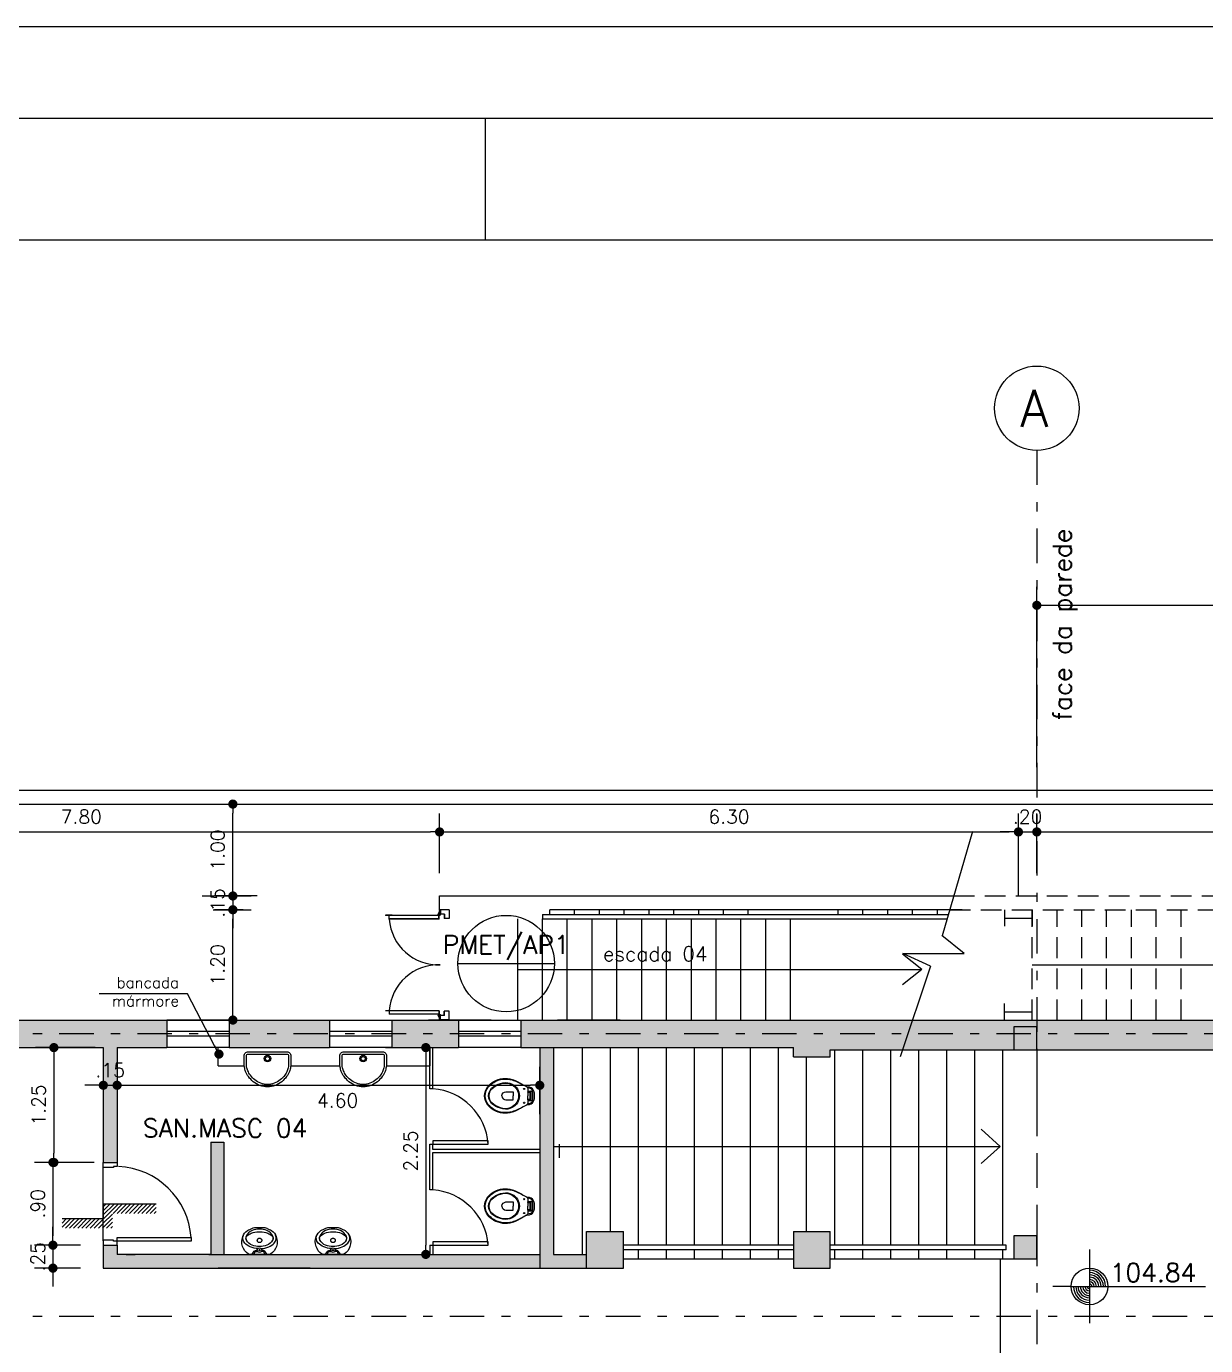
# Model space of a CAD drawing. Extents: x -14 to 107, y -33 to 53.
# Drawn here: x 3.3 to 16.14, y 38.46 to 52.81 of the extents above; entities that cross this region are included whole.
import ezdxf
from ezdxf.enums import TextEntityAlignment as Align

# ---------------------------------------------------------------- set-up
doc = ezdxf.new("R2010")
doc.units = 0
doc.header["$LTSCALE"] = 1.5
doc.header["$MEASUREMENT"] = 0
for name, pattern in [('DASHDOT', [1, 0.5, -0.25, 0, -0.25]), ('HIDDEN', [0.375, 0.25, -0.125]), ('TERREOB$0$DASHDOT', [25.4, 12.7, -6.35, 0, -6.35])]:
    doc.linetypes.add(name, pattern=pattern)
doc.layers.get('0').update_dxf_attribs({"linetype": 'CONTINUOUS'})
for name, color, linetype in [('A-PAREDE', 3, 'CONTINUOUS'), ('A-PECAS', 7, 'CONTINUOUS'), ('A-PORTAS', 7, 'CONTINUOUS'), ('A-REVEST', 1, 'CONTINUOUS'), ('COTAS', 7, 'CONTINUOUS'), ('EIXOS', 32, 'DASHDOT'), ('ESC1-50', 1, 'CONTINUOUS'), ('N-LNHVISTA', 7, 'CONTINUOUS'), ('N-NOTACOES', 6, 'CONTINUOUS'), ('N-PROJEÇÃO', 1, 'HIDDEN'), ('N-TEXTO', 7, 'CONTINUOUS'), ('PILAR', 7, 'CONTINUOUS'), ('PILARNOVO', 4, 'CONTINUOUS'), ('PLATEIA2', 7, 'CONTINUOUS'), ('SOLID', 251, 'CONTINUOUS'), ('T-FOLHA', 7, 'CONTINUOUS')]:
    doc.layers.add(name, color=color, linetype=linetype)
doc.styles.add('COTA', font='romans.shx')
doc.styles.add('REGUA-080', font='simplex', dxfattribs={"height": 0.15})
doc.styles.add('ROMANS', font='romans')
doc.dimstyles.new('DG060-1', dxfattribs={"dimscale": 0.1, "dimtxt": 1.5, "dimasz": 1, "dimexe": 2, "dimexo": 2.5, "dimgap": 0.9, "dimtad": 1, "dimzin": 4, "dimdsep": 46, "dimtxsty": 'COTA', "dimblk": 'DOT', "dimblk1": 'DOT', "dimblk2": 'DOT', "dimsah": 1, "dimcen": 0.09, "dimclrd": 1, "dimclre": 1, "dimclrt": 2, "dimadec": 0, "dimazin": 0, "dimtfac": 1, "dimtdec": 4, "dimtix": 1, "dimtmove": 2, "dimatfit": 3, "dimldrblk": 'DOT', "dimfxl": 1, "dimtvp": 2, "dimtolj": 1, "dimtzin": 0, "dimarcsym": 0})

# ---------------------------------------------------------------- blocks, each defined once
blk = doc.blocks.new('PFD1')
at = {"layer": 'A-PORTAS'}
for p, q in [((-0.054, 0.105), (-0.054, 0)), ((-0.054, 0.105), (0.051, 0.105)), ((-0.054, 0), (0, 0)), ((-0.053, 0.103), (0.049, 0.103)), ((-0.053, 0.103), (-0.053, 0.002)), ((-0.053, 0.002), (-0.002, 0.002)), ((-0.002, 0.048), (-0.002, 0.002)), ((-0.002, 0.048), (0.049, 0.048)), ((0, 0.046), (0, 0)), ((0, 0.046), (0.051, 0.046)), ((0.001, 0.001), (0.001, -0.028)), ((0.049, 0.103), (0.049, 0.048)), ((0.051, 0.105), (0.051, 0.046)), ((0.051, 0.046), (0.051, 0.047)), ((1.141, 0.105), (1.141, 0.046)), ((1.246, 0.105), (1.141, 0.105)), ((1.192, 0.046), (1.141, 0.046)), ((1.142, 0.103), (1.142, 0.048)), ((1.193, 0.048), (1.142, 0.048)), ((1.244, 0.103), (1.142, 0.103)), ((1.191, 0.001), (1.191, -0.028)), ((1.192, 0.046), (1.192, 0)), ((1.246, 0), (1.192, 0)), ((1.193, 0.048), (1.193, 0.002)), ((1.244, 0.002), (1.193, 0.002)), ((1.244, 0.103), (1.244, 0.002)), ((1.246, 0.105), (1.246, 0)), ((-0.017, -0.012), (0.018, -0.012)), ((0.051, -0.013), (0.014, -0.013)), ((0.014, -0.013), (0.014, -0.015)), ((0.056, -0.015), (0.014, -0.015)), ((0.014, -0.015), (0.014, -0.021)), ((0.014, -0.021), (0.014, -0.602)), ((0.016, -0.021), (0.014, -0.021)), ((0.055, -0.016), (0.016, -0.016)), ((0.016, -0.016), (0.016, -0.021)), ((0.016, -0.021), (0.016, -0.601)), ((0.051, -0.013), (0.051, -0.015)), ((0.055, -0.016), (0.055, -0.021)), ((0.055, -0.021), (0.055, -0.601)), ((0.056, -0.021), (0.055, -0.021)), ((0.056, -0.015), (0.056, -0.021)), ((0.056, -0.021), (0.056, -0.602)), ((1.136, -0.015), (1.178, -0.015)), ((1.136, -0.015), (1.136, -0.021)), ((1.136, -0.021), (1.137, -0.021)), ((1.136, -0.021), (1.136, -0.602)), ((1.137, -0.016), (1.137, -0.021)), ((1.137, -0.016), (1.176, -0.016)), ((1.137, -0.021), (1.137, -0.601)), ((1.141, -0.013), (1.141, -0.015)), ((1.141, -0.013), (1.178, -0.013)), ((1.209, -0.012), (1.174, -0.012)), ((1.176, -0.016), (1.176, -0.021)), ((1.176, -0.021), (1.178, -0.021)), ((1.176, -0.021), (1.176, -0.601)), ((1.178, -0.013), (1.178, -0.015)), ((1.178, -0.015), (1.178, -0.021)), ((1.178, -0.021), (1.178, -0.602)), ((0.012, -0.567), (0.012, -0.647)), ((0.012, -0.567), (0.013, -0.567)), ((0.013, -0.567), (0.013, -0.647)), ((0.056, -0.602), (0.014, -0.602)), ((0.055, -0.601), (0.016, -0.601)), ((1.134, -0.647), (1.134, -0.567)), ((1.134, -0.567), (1.135, -0.567)), ((1.135, -0.647), (1.135, -0.567)), ((1.136, -0.602), (1.178, -0.602)), ((1.137, -0.601), (1.176, -0.601)), ((0.012, -0.647), (0.013, -0.647)), ((1.134, -0.647), (1.135, -0.647))]:
    blk.add_line(p, q, dxfattribs=at)
for centre in [(0.001, -0.012), (1.191, -0.012)]:
    blk.add_circle(centre, 0.0124, dxfattribs=at)
for centre, radius, start, end in [((-0.04, 0.004), 0.0128, 200.2319, 258.0132), ((1.177, -0.022), 0.582, 177.8534, 265.8998), ((1.232, 0.004), 0.0128, 281.9868, 339.7681), ((-0.052, -0.086), 0.0782, 54.8438, 83.2243), ((-0.067, 0.011), 0.0841, 343.5445, 343.8412), ((0.015, -0.022), 0.582, 274.1002, 2.1466), ((1.168, 0.056), 0.0841, 286.1588, 286.4555), ((1.244, -0.086), 0.0782, 96.7757, 125.1562)]:
    blk.add_arc(centre, radius, start, end, dxfattribs=at)
blk = doc.blocks.new('DOT')
at = {"color": 0, "linetype": 'ByBlock'}
blk.add_line((-0.5, 0), (-1, 0), dxfattribs=at)
at = {"color": 0, "linetype": 'ByBlock', "const_width": 0.5}
blk.add_lwpolyline([(-0.25, 0, 1), (0.25, 0, 1)], format="xyb", close=True, dxfattribs=at)
blk = doc.blocks.new('*D33')
at = {"color": 1, "linetype": 'ByBlock'}
for p, q in [((14.3, 44.75), (14.3, 46.713)), ((51.045, 44.75), (51.045, 46.713)), ((14.4, 46.513), (50.945, 46.513))]:
    blk.add_line(p, q, dxfattribs=at)
at = {"color": 1, "linetype": 'ByBlock', "xscale": 0.1, "yscale": 0.1, "zscale": 0.1, "rotation": 180}
blk.add_blockref('DOT', (14.3, 46.513), dxfattribs=at)
at = {"color": 1, "linetype": 'ByBlock', "xscale": 0.1, "yscale": 0.1, "zscale": 0.1}
blk.add_blockref('DOT', (51.045, 46.513), dxfattribs=at)
at = {"color": 2, "linetype": 'ByBlock', "insert": (32.672, 46.678), "char_height": 0.15, "attachment_point": 5, "style": 'COTA'}
blk.add_mtext('\\A1;36.75', dxfattribs=at)
blk = doc.blocks.new('*D79')
at = {"color": 1, "linetype": 'ByBlock'}
for p, q in [((5.335, 43.2), (5.75, 43.2)), ((5.55, 42.1), (5.55, 43.1)), ((5.335, 42), (5.75, 42))]:
    blk.add_line(p, q, dxfattribs=at)
at = {"color": 1, "linetype": 'ByBlock', "xscale": 0.1, "yscale": 0.1, "zscale": 0.1}
for p, rotation in [((5.55, 43.2), 90), ((5.55, 42), 270)]:
    blk.add_blockref('DOT', p, dxfattribs=dict(at, rotation=rotation))
at = {"color": 2, "linetype": 'ByBlock', "insert": (5.385, 42.6), "char_height": 0.15, "attachment_point": 5, "rotation": 90, "style": 'COTA'}
blk.add_mtext('\\A1;1.20', dxfattribs=at)
blk = doc.blocks.new('*D80')
at = {"color": 1, "linetype": 'ByBlock'}
for p, q in [((5.285, 44.35), (5.75, 44.35)), ((5.55, 43.45), (5.55, 44.25)), ((5.215, 43.35), (5.75, 43.35))]:
    blk.add_line(p, q, dxfattribs=at)
at = {"color": 1, "linetype": 'ByBlock', "xscale": 0.1, "yscale": 0.1, "zscale": 0.1}
for p, rotation in [((5.55, 44.35), 90), ((5.55, 43.35), 270)]:
    blk.add_blockref('DOT', p, dxfattribs=dict(at, rotation=rotation))
at = {"color": 2, "linetype": 'ByBlock', "insert": (5.385, 43.85), "char_height": 0.15, "attachment_point": 5, "rotation": 90, "style": 'COTA'}
blk.add_mtext('\\A1;1.00', dxfattribs=at)
blk = doc.blocks.new('*D120')
at = {"color": 1, "linetype": 'ByBlock'}
for p, q in [((5.55, 43.45), (5.55, 43.55)), ((5.813, 43.35), (5.35, 43.35)), ((5.55, 43.35), (5.55, 43.2)), ((5.662, 43.2), (5.35, 43.2)), ((5.55, 43.1), (5.55, 43))]:
    blk.add_line(p, q, dxfattribs=at)
at = {"color": 1, "linetype": 'ByBlock', "xscale": 0.1, "yscale": 0.1, "zscale": 0.1}
for p, rotation in [((5.55, 43.35), 270), ((5.55, 43.2), 90)]:
    blk.add_blockref('DOT', p, dxfattribs=dict(at, rotation=rotation))
at = {"color": 2, "linetype": 'ByBlock', "insert": (5.385, 43.275), "char_height": 0.15, "attachment_point": 5, "rotation": 90, "style": 'COTA'}
blk.add_mtext('\\A1;.15', dxfattribs=at)
blk = doc.blocks.new('N-1411')
at = {"layer": 'N-NOTACOES', "color": 1}
blk.add_line((-0.00525, 0), (0.00525, 0), dxfattribs=at)
blk.add_circle((0, 0), 0.00525, dxfattribs=at)
at = {"layer": 'N-NOTACOES', "color": 2, "style": 'ROMANS'}
for tag, p in [('ESQUADRIA', (0, 0.00192)), ('NUMERO', (0.00026, -0.00256))]:
    blk.add_attdef(tag, text='', height=0.002, dxfattribs=at).set_placement(p, align=Align.MIDDLE)
blk = doc.blocks.new('P-9-S')
at = {"layer": 'A-PECAS'}
for points in [[(0.045, -0.13), (0.08, -0.13, -0.269143), (0.098, -0.14), (0.099, -0.143, 0.044891), (0.1, -0.143), (0.12, -0.18, -0.036783), (0.132, -0.2, -0.0196), (0.153, -0.24, -0.056836), (0.178, -0.3, -0.089116), (0.188, -0.4, -0.095425), (0.155, -0.5, -0.091656), (0.1, -0.566, -0.16072), (0, -0.6, -0.16072), (-0.1, -0.566, -0.091656), (-0.155, -0.5, -0.095425), (-0.188, -0.4, -0.089116), (-0.178, -0.3, -0.056836), (-0.153, -0.24, -0.0196), (-0.132, -0.2, -0.036783), (-0.12, -0.18), (-0.1, -0.143, 0.044891), (-0.099, -0.143), (-0.098, -0.14, -0.269143), (-0.08, -0.13), (-0.045, -0.13)], [(0.099, -0.143, -0.047116), (0.099, -0.142), (0.095, -0.113, 0.305161), (0.04, -0.06, 0.049506), (0, -0.056, 0.049506), (-0.04, -0.06, 0.305161), (-0.095, -0.113), (-0.099, -0.142, -0.047116), (-0.099, -0.143)], [(0.045, -0.13, -0.414214), (0.035, -0.12), (0.035, -0.107, -0.226163), (0.038, -0.102, 0.733322), (0.035, -0.095), (0, -0.095), (-0.035, -0.095, 0.733322), (-0.038, -0.102, -0.226163), (-0.035, -0.107), (-0.035, -0.12, -0.414214), (-0.045, -0.13)], [(0, -0.412, -0.394755), (-0.045, -0.368), (-0.045, -0.288), (0, -0.288)], [(0, -0.412, 0.394755), (0.045, -0.368), (0.045, -0.288), (0, -0.288)]]:
    blk.add_lwpolyline(points, format="xyb", dxfattribs=at)
for points in [[(-0.045, -0.13), (0, -0.13)], [(0.045, -0.13), (0, -0.13)]]:
    blk.add_lwpolyline(points, dxfattribs=at)
blk.add_lwpolyline([(-0.128, -0.3, -0.278895), (0, -0.222, -0.278895), (0.128, -0.3, -0.167831), (0.142, -0.4, -0.098952), (0.102, -0.5, -0.247323), (0, -0.557, -0.247323), (-0.102, -0.5, -0.098952), (-0.142, -0.4, -0.167831)], format="xyb", close=True, dxfattribs=at)
at = {"layer": 'ESC1-50'}
for points in [[(-0.051, -0.13), (-0.051, -0.098), (-0.051, -0.079, 0.5854), (-0.057, -0.076, 0.134872), (-0.08, -0.1, 0.082359), (-0.088, -0.131)], [(0.051, -0.098, 0.414214), (0.031, -0.077), (0, -0.077), (-0.031, -0.077, 0.414214), (-0.051, -0.098)], [(0.051, -0.13), (0.051, -0.098), (0.051, -0.079, -0.5854), (0.057, -0.076, -0.134872), (0.08, -0.1, -0.082359), (0.088, -0.131)], [(0.12, -0.18), (0.131, -0.2, -0.0204), (0.15, -0.24, -0.050595), (0.173, -0.3, -0.089432), (0.181, -0.4, -0.098712), (0.147, -0.5, -0.072481), (0.1, -0.557, -0.182574), (0, -0.593, -0.182574), (-0.1, -0.557, -0.072481), (-0.147, -0.5, -0.098712), (-0.181, -0.4, -0.089432), (-0.173, -0.3, -0.050595), (-0.15, -0.24, -0.0204), (-0.131, -0.2), (-0.12, -0.18)]]:
    blk.add_lwpolyline(points, format="xyb", dxfattribs=at)
blk.add_lwpolyline([(0.035, -0.103), (0, -0.103), (-0.035, -0.103)], dxfattribs=at)
blk.add_lwpolyline([(-0.119, -0.3, -0.264523), (0, -0.23, -0.264523), (0.119, -0.3, -0.185303), (0.137, -0.4, -0.106842), (0.095, -0.5, -0.250606), (0, -0.552, -0.250606), (-0.095, -0.5, -0.106842), (-0.137, -0.4, -0.185303)], format="xyb", close=True, dxfattribs=at)
for centre in [(-0.075, -0.169), (0.075, -0.169)]:
    blk.add_circle(centre, 0.0065, dxfattribs=at)
blk = doc.blocks.new('*D140')
at = {"color": 1, "linetype": 'ByBlock'}
for p, q in [((4.05, 41.7), (3.402, 41.7)), ((3.602, 41.6), (3.602, 40.55)), ((3.9, 40.45), (3.402, 40.45))]:
    blk.add_line(p, q, dxfattribs=at)
at = {"color": 1, "linetype": 'ByBlock', "xscale": 0.1, "yscale": 0.1, "zscale": 0.1}
for p, rotation in [((3.602, 41.7), 90), ((3.602, 40.45), 270)]:
    blk.add_blockref('DOT', p, dxfattribs=dict(at, rotation=rotation))
at = {"color": 2, "linetype": 'ByBlock', "insert": (3.437, 41.075), "char_height": 0.15, "attachment_point": 5, "rotation": 90, "style": 'COTA'}
blk.add_mtext('\\A1;1.25', dxfattribs=at)
blk = doc.blocks.new('*D141')
at = {"color": 1, "linetype": 'ByBlock'}
for p, q in [((4.04, 40.45), (3.392, 40.45)), ((3.592, 40.35), (3.592, 39.65)), ((3.89, 39.55), (3.392, 39.55))]:
    blk.add_line(p, q, dxfattribs=at)
at = {"color": 1, "linetype": 'ByBlock', "xscale": 0.1, "yscale": 0.1, "zscale": 0.1}
for p, rotation in [((3.592, 40.45), 90), ((3.592, 39.55), 270)]:
    blk.add_blockref('DOT', p, dxfattribs=dict(at, rotation=rotation))
at = {"color": 2, "linetype": 'ByBlock', "insert": (3.427, 40), "char_height": 0.15, "attachment_point": 5, "rotation": 90, "style": 'COTA'}
blk.add_mtext('\\A1;.90', dxfattribs=at)
blk = doc.blocks.new('*D142')
at = {"color": 1, "linetype": 'ByBlock'}
for p, q in [((3.592, 39.65), (3.592, 39.75)), ((3.89, 39.55), (3.392, 39.55)), ((3.592, 39.55), (3.592, 39.3)), ((3.89, 39.3), (3.392, 39.3)), ((3.592, 39.2), (3.592, 39.1))]:
    blk.add_line(p, q, dxfattribs=at)
at = {"color": 1, "linetype": 'ByBlock', "xscale": 0.1, "yscale": 0.1, "zscale": 0.1}
for p, rotation in [((3.592, 39.55), 270), ((3.592, 39.3), 90)]:
    blk.add_blockref('DOT', p, dxfattribs=dict(at, rotation=rotation))
at = {"color": 2, "linetype": 'ByBlock', "insert": (3.427, 39.425), "char_height": 0.15, "attachment_point": 5, "rotation": 90, "style": 'COTA'}
blk.add_mtext('\\A1;.25', dxfattribs=at)
blk = doc.blocks.new('*D143')
at = {"color": 1, "linetype": 'ByBlock'}
for p, q in [((4.14, 41.45), (4.14, 41.09)), ((4.29, 41.45), (4.29, 41.09)), ((4.04, 41.29), (3.94, 41.29)), ((4.14, 41.29), (4.29, 41.29)), ((4.39, 41.29), (4.49, 41.29))]:
    blk.add_line(p, q, dxfattribs=at)
at = {"color": 1, "linetype": 'ByBlock', "xscale": 0.1, "yscale": 0.1, "zscale": 0.1}
blk.add_blockref('DOT', (4.14, 41.29), dxfattribs=at)
at = {"color": 1, "linetype": 'ByBlock', "xscale": 0.1, "yscale": 0.1, "zscale": 0.1, "rotation": 180}
blk.add_blockref('DOT', (4.29, 41.29), dxfattribs=at)
at = {"color": 2, "linetype": 'ByBlock', "insert": (4.215, 41.455), "char_height": 0.15, "attachment_point": 5, "style": 'COTA'}
blk.add_mtext('\\A1;.15', dxfattribs=at)
blk = doc.blocks.new('*D144')
at = {"color": 1, "linetype": 'ByBlock'}
for p, q in [((8.89, 40.976), (8.89, 41.49)), ((4.29, 41.45), (4.29, 41.09)), ((4.39, 41.29), (8.79, 41.29))]:
    blk.add_line(p, q, dxfattribs=at)
at = {"color": 1, "linetype": 'ByBlock', "xscale": 0.1, "yscale": 0.1, "zscale": 0.1, "rotation": 180}
blk.add_blockref('DOT', (4.29, 41.29), dxfattribs=at)
at = {"color": 1, "linetype": 'ByBlock', "xscale": 0.1, "yscale": 0.1, "zscale": 0.1}
blk.add_blockref('DOT', (8.89, 41.29), dxfattribs=at)
at = {"color": 2, "linetype": 'ByBlock', "insert": (6.69, 41.124), "char_height": 0.15, "attachment_point": 5, "style": 'COTA'}
blk.add_mtext('\\A1;4.60', dxfattribs=at)
blk = doc.blocks.new('*D145')
at = {"color": 1, "linetype": 'ByBlock'}
for p, q in [((7.213, 41.7), (7.85, 41.7)), ((7.65, 41.6), (7.65, 39.55)), ((6.877, 39.45), (7.85, 39.45))]:
    blk.add_line(p, q, dxfattribs=at)
at = {"color": 1, "linetype": 'ByBlock', "xscale": 0.1, "yscale": 0.1, "zscale": 0.1}
for p, rotation in [((7.65, 41.7), 90), ((7.65, 39.45), 270)]:
    blk.add_blockref('DOT', p, dxfattribs=dict(at, rotation=rotation))
at = {"color": 2, "linetype": 'ByBlock', "insert": (7.485, 40.575), "char_height": 0.15, "attachment_point": 5, "rotation": 90, "style": 'COTA'}
blk.add_mtext('\\A1;2.25', dxfattribs=at)
blk = doc.blocks.new('N-1901')
at = {"layer": 'N-NOTACOES', "color": 1}
for p, q in [((0, 0.004), (0, -0.004)), ((-0.002, 0), (-0.004, 0)), ((-0.002, 0), (0.0126, 0))]:
    blk.add_line(p, q, dxfattribs=at)
blk.add_circle((0, 0), 0.002, dxfattribs=at)
at = {"layer": 'N-NOTACOES', "color": 2}
for radius, start, end in [(0.00175, 0, 90), (0.0015, 0, 90), (0.00125, 0, 90), (0.001, 0, 90), (0.00075, 0, 90), (0.0005, 0, 90), (0.00025, 0, 90), (0.00175, 180, 270), (0.0015, 180, 270), (0.00125, 180, 270), (0.001, 180, 270), (0.00075, 180, 270), (0.0005, 180, 270), (0.00025, 180, 270)]:
    blk.add_arc((0, 0), radius, start, end, dxfattribs=at)
at = {"layer": 'N-NOTACOES', "color": 2, "style": 'ROMANS'}
blk.add_attdef('COTAP', text='', height=0.002, dxfattribs=at).set_placement((0.00691, 0.0015), align=Align.MIDDLE)
blk = doc.blocks.new('VIGA_30')
at = {"layer": 'PILARNOVO'}
for p, q in [((0, 0), (0, -0.18)), ((0.3, 0), (0.3, -0.18)), ((0, -0.09), (0.3, -0.09))]:
    blk.add_line(p, q, dxfattribs=at)
blk = doc.blocks.new('*D171')
at = {"color": 1, "linetype": 'ByBlock'}
for p, q in [((14.1, 43.36), (14.1, 44.247)), ((14.3, 43.599), (14.3, 44.247)), ((14, 44.047), (13.9, 44.047)), ((14.1, 44.047), (14.3, 44.047)), ((14.4, 44.047), (14.5, 44.047))]:
    blk.add_line(p, q, dxfattribs=at)
at = {"color": 1, "linetype": 'ByBlock', "xscale": 0.1, "yscale": 0.1, "zscale": 0.1}
blk.add_blockref('DOT', (14.1, 44.047), dxfattribs=at)
at = {"color": 1, "linetype": 'ByBlock', "xscale": 0.1, "yscale": 0.1, "zscale": 0.1, "rotation": 180}
blk.add_blockref('DOT', (14.3, 44.047), dxfattribs=at)
at = {"color": 2, "linetype": 'ByBlock', "insert": (14.2, 44.212), "char_height": 0.15, "attachment_point": 5, "style": 'COTA'}
blk.add_mtext('\\A1;.20', dxfattribs=at)
blk = doc.blocks.new('*D172')
at = {"color": 1, "linetype": 'ByBlock'}
for p, q in [((14.3, 43.599), (14.3, 44.247)), ((19.53, 43.36), (19.53, 44.247)), ((14.4, 44.047), (19.43, 44.047))]:
    blk.add_line(p, q, dxfattribs=at)
at = {"color": 1, "linetype": 'ByBlock', "xscale": 0.1, "yscale": 0.1, "zscale": 0.1, "rotation": 180}
blk.add_blockref('DOT', (14.3, 44.047), dxfattribs=at)
at = {"color": 1, "linetype": 'ByBlock', "xscale": 0.1, "yscale": 0.1, "zscale": 0.1}
blk.add_blockref('DOT', (19.53, 44.047), dxfattribs=at)
at = {"color": 2, "linetype": 'ByBlock', "insert": (16.915, 44.212), "char_height": 0.15, "attachment_point": 5, "style": 'COTA'}
blk.add_mtext('\\A1;5.23', dxfattribs=at)
blk = doc.blocks.new('L-36-S')
at = {"layer": 'A-PECAS'}
for points in [[(0, -0.47, -0.17249), (-0.155, -0.415, -0.060691), (-0.207, -0.36, -0.07445), (-0.238, -0.304, -0.032193), (-0.251, -0.256, -0.057412), (-0.255, -0.218), (-0.255, -0.134, -0.414214), (-0.211, -0.09), (0, -0.09), (0.211, -0.09, -0.414214), (0.255, -0.134), (0.255, -0.218, -0.057412), (0.251, -0.256, -0.032193), (0.238, -0.304, -0.07445), (0.207, -0.36, -0.060691), (0.155, -0.415, -0.17249)], [(0, -0.445, -0.172451), (-0.139, -0.395, -0.060691), (-0.187, -0.345, -0.07445), (-0.214, -0.296, -0.032105), (-0.227, -0.251, -0.057651), (-0.23, -0.218), (-0.23, -0.134, -0.414214), (-0.211, -0.115), (0, -0.115), (0.211, -0.115, -0.414214), (0.23, -0.134), (0.23, -0.218, -0.057651), (0.227, -0.251, -0.032105), (0.214, -0.296, -0.07445), (0.187, -0.345, -0.060691), (0.139, -0.395, -0.172451)]]:
    blk.add_lwpolyline(points, format="xyb", close=True, dxfattribs=at)
blk.add_circle((0, -0.164), 0.035, dxfattribs=at)
at = {"layer": 'ESC1-50'}
blk.add_circle((0, -0.164), 0.0225, dxfattribs=at)
blk = doc.blocks.new('MIC')
at = {"layer": 'A-PECAS'}
for points in [[(0.294, 0), (0.294, -0.002, -0.008051), (0.293, -0.034, -0.08407), (0.285, -0.078, -0.022672), (0.272, -0.106, -0.027927), (0.258, -0.132, -0.144523), (0.193, -0.183, -0.34805), (0.003, -0.12, -0.162816), (0, -0.111), (0, 0), (0, 0.111, -0.162816), (0.003, 0.12, -0.34805), (0.193, 0.183, -0.144523), (0.258, 0.132, -0.027927), (0.272, 0.106, -0.022672), (0.285, 0.078, -0.08407), (0.293, 0.034, -0.008051), (0.294, 0.002)], [(0.247, 0), (0.247, -0.008, -0.102017), (0.231, -0.09, -0.100634), (0.2, -0.137, -0.31043), (0.159, -0.144, -0.029837), (0.153, -0.143, -0.193887), (0.1, -0.08, -0.096635), (0.085, 0, -0.096635), (0.1, 0.08, -0.193887), (0.153, 0.142, -0.029837), (0.159, 0.144, -0.31043), (0.2, 0.137, -0.100634), (0.231, 0.09, -0.102017), (0.247, 0.008)]]:
    blk.add_lwpolyline(points, format="xyb", close=True, dxfattribs=at)
blk.add_circle((0.046, 0), 0.024, dxfattribs=at)
at = {"layer": 'A-PECAS', "linetype": 'TERREOB$0$DASHDOT'}
blk.add_circle((0.152, 0), 0.024, dxfattribs=at)
at = {"layer": 'ESC1-50'}
for points in [[(0.064, 0.016, -0.100603), (0.082, 0.1, -0.114611), (0.123, 0.161, -0.309836), (0.21, 0.175, -0.309836)], [(0.161, -0.146), (0.165, -0.147, 0.189039), (0.197, -0.145, 0.189014), (0.26, -0.08, 0.116802), (0.275, 0, 0.116802), (0.26, 0.08, 0.189014), (0.197, 0.145, 0.189039), (0.165, 0.147), (0.161, 0.146)], [(0, 0.053, -0.473116), (0.005, 0.056), (0.025, 0.051, -0.362542), (0.031, 0.043), (0.032, 0.028, 0.564769), (0.039, 0.023)], [(0.002, 0.08), (0.034, 0.057, -0.1805), (0.041, 0.045), (0.043, 0.032, 0.35029), (0.048, 0.026, -0.252034), (0.063, 0.019)], [(0, -0.053, 0.473116), (0.005, -0.056), (0.025, -0.052, 0.362542), (0.031, -0.043), (0.032, -0.029, -0.564769), (0.039, -0.023)], [(0.002, -0.081), (0.034, -0.057, 0.1805), (0.041, -0.046), (0.043, -0.032, -0.35029), (0.048, -0.026, 0.252034), (0.063, -0.02)], [(0.064, -0.016, 0.100603), (0.082, -0.1, 0.114611), (0.123, -0.161, 0.309836), (0.21, -0.175, 0.309836)]]:
    blk.add_lwpolyline(points, format="xyb", dxfattribs=at)
blk.add_circle((0.046, 0), 0.0075, dxfattribs=at)
blk = doc.blocks.new('*D269')
at = {"color": 1, "linetype": 'ByBlock'}
for p, q in [((7.8, 43.6), (7.8, 44.247)), ((14.1, 43.36), (14.1, 44.247)), ((7.9, 44.047), (14, 44.047))]:
    blk.add_line(p, q, dxfattribs=at)
at = {"color": 1, "linetype": 'ByBlock', "xscale": 0.1, "yscale": 0.1, "zscale": 0.1, "rotation": 180}
blk.add_blockref('DOT', (7.8, 44.047), dxfattribs=at)
at = {"color": 1, "linetype": 'ByBlock', "xscale": 0.1, "yscale": 0.1, "zscale": 0.1}
blk.add_blockref('DOT', (14.1, 44.047), dxfattribs=at)
at = {"color": 2, "linetype": 'ByBlock', "insert": (10.95, 44.212), "char_height": 0.15, "attachment_point": 5, "style": 'COTA'}
blk.add_mtext('\\A1;6.30', dxfattribs=at)
blk = doc.blocks.new('*D270')
at = {"color": 1, "linetype": 'ByBlock'}
for p, q in [((7.8, 43.6), (7.8, 44.247)), ((0, 44.1), (0, 43.847)), ((0.1, 44.047), (7.7, 44.047))]:
    blk.add_line(p, q, dxfattribs=at)
at = {"color": 1, "linetype": 'ByBlock', "xscale": 0.1, "yscale": 0.1, "zscale": 0.1, "rotation": 180}
blk.add_blockref('DOT', (0, 44.047), dxfattribs=at)
at = {"color": 1, "linetype": 'ByBlock', "xscale": 0.1, "yscale": 0.1, "zscale": 0.1}
blk.add_blockref('DOT', (7.8, 44.047), dxfattribs=at)
at = {"color": 2, "linetype": 'ByBlock', "insert": (3.9, 44.212), "char_height": 0.15, "attachment_point": 5, "style": 'COTA'}
blk.add_mtext('\\A1;7.80', dxfattribs=at)

msp = doc.modelspace()

# ---------------------------------------------------------------- hatches: boundary and pattern name
at = {"layer": 'N-NOTACOES', "linetype": 'ByBlock'}
h = msp.add_hatch(dxfattribs=at)
h.set_pattern_fill('ANSI31', color=1, scale=0.01, style=0)
h.set_pattern_definition([(45, (-9.76539, 19.642215), (-0.02245064, 0.02245064), [])])
h.paths.add_polyline_path([(4.5346, 39.9951), (4.14, 39.9951), (4.14, 39.8351), (4.14, 39.7351), (4.24, 39.7351), (4.24, 39.8951), (4.5346, 39.8951)])
h.paths.add_polyline_path([(4.1346, 39.8351), (3.6924, 39.8351), (3.6924, 39.7351), (4.1346, 39.7351)])
h.paths.add_polyline_path([(4.7151, 39.9951), (4.5346, 39.9951), (4.5346, 39.8951), (4.7151, 39.8951)])
at = {"layer": 'PILAR', "linetype": 'ByBlock'}
h = msp.add_hatch(color=256, dxfattribs=at)
h.paths.add_polyline_path([(14.3, 41.8501), (14.05, 41.8501), (14.05, 41.675), (14.3, 41.675)])
h.paths.add_polyline_path([(14.3, 41.925), (14.05, 41.925), (14.05, 41.8501), (14.3, 41.8501)])
h.paths.add_polyline_path([(14.3, 39.65), (14.05, 39.65), (14.05, 39.4), (14.3, 39.4)])
at = {"layer": 'PILAR'}
for points in [[(9.8, 39.3), (9.8, 39.7), (9.4, 39.7), (9.4, 39.3)], [(11.65, 39.3), (12.05, 39.3), (12.05, 39.7), (11.65, 39.7)]]:
    msp.add_hatch(color=256, dxfattribs=at).paths.add_polyline_path(points)
at = {"layer": 'SOLID'}
h = msp.add_hatch(color=256, dxfattribs=at)
h.paths.add_polyline_path([(4.83, 41.8501), (0.7, 41.8501), (0.7, 41.1), (1.05, 41.1), (1.05, 41.3), (1.287, 41.3), (1.287, 41.1), (1.637, 41.1), (1.637, 41.3), (1.537, 41.3), (1.537, 41.7), (4.14, 41.7), (4.14, 40.45), (4.29, 40.45), (4.29, 41.7), (4.83, 41.7)])
h.paths.add_polyline_path([(4.83, 42), (0.7, 42), (0.7, 41.8501), (4.83, 41.8501)])
h.paths.add_polyline_path([(6.6, 41.8501), (5.51, 41.8501), (5.51, 41.7), (6.6, 41.7)])
h.paths.add_polyline_path([(6.6, 42), (6.34, 42), (5.51, 42), (5.51, 41.8501), (6.6, 41.8501)])
h.paths.add_polyline_path([(8.005, 41.8501), (7.28, 41.8501), (7.28, 41.7), (8.005, 41.7)])
h.paths.add_polyline_path([(8.005, 42), (7.28, 42), (7.28, 41.8501), (8.005, 41.8501)])
h = msp.add_hatch(color=256, dxfattribs=at)
h.paths.add_polyline_path([(12.8953, 41.8501), (12.9454, 42), (8.685, 42), (8.685, 41.8501)])
h.paths.add_polyline_path([(11.65, 41.7), (11.65, 41.6), (12.05, 41.6), (12.05, 41.675), (12.8367, 41.675), (12.8953, 41.8501), (8.685, 41.8501), (8.685, 41.7)])
at = {"layer": 'SOLID', "linetype": 'ByBlock'}
h = msp.add_hatch(color=256, dxfattribs=at)
h.paths.add_polyline_path([(25.8331, 41.675), (25.8331, 42), (23.1057, 42), (12.9454, 42), (12.8367, 41.675)])
h.paths.add_polyline_path([(18.385, 41.7251), (18.135, 41.7251), (18.135, 41.9751), (18.385, 41.9751)], flags=16)
h.paths.add_polyline_path([(21.0231, 41.3589), (21.0231, 41.7411), (21.2481, 41.7411), (21.2481, 41.3589)], flags=9)
at = {"layer": 'SOLID'}
for points in [[(9.04, 41.7), (8.89, 41.7), (8.89, 39.45), (8.89, 39.3), (9.4, 39.3), (9.4, 39.45), (9.04, 39.45)], [(5.45, 40.67), (5.31, 40.67), (5.31, 39.45), (5.39, 39.45), (5.45, 39.45)], [(8.89, 39.45), (5.39, 39.45), (5.29, 39.45), (4.29, 39.45), (4.29, 39.55), (4.14, 39.55), (4.14, 39.3), (8.89, 39.3)]]:
    msp.add_hatch(color=256, dxfattribs=at).paths.add_polyline_path(points)

# ---------------------------------------------------------------- linework, layer by layer
at = {"layer": 'A-PAREDE'}
for p, q in [((0, 44.5), (60.0886, 44.5)), ((0, 44.35), (60.0148, 44.35)), ((7.8, 43.35), (13.3956, 43.35)), ((7.8, 43.2), (7.8, 43.35)), ((0.7, 42), (23.1057, 42)), ((4.83, 42), (4.83, 41.7)), ((5.51, 42), (5.51, 41.7)), ((5.51, 42), (5.71, 42)), ((6.6, 42), (6.6, 41.7)), ((7.28, 42), (7.28, 41.7)), ((7.42, 42), (7.68, 42)), ((8.005, 42), (8.005, 41.7)), ((8.36, 42), (9.085, 42)), ((8.685, 42), (8.685, 41.7)), ((1.537, 41.7), (4.14, 41.7)), ((4.14, 41.7), (4.14, 40.45)), ((4.29, 41.7), (4.29, 40.45)), ((4.29, 41.7), (4.83, 41.7)), ((4.3, 41.7), (4.83, 41.7)), ((5.51, 41.7), (6.6, 41.7)), ((7.28, 41.7), (8.005, 41.7)), ((8.685, 41.7), (11.65, 41.7)), ((8.89, 41.7), (8.89, 39.45)), ((9.04, 41.7), (9.04, 39.45)), ((11.65, 41.6), (11.65, 41.7)), ((12.05, 41.6), (12.05, 41.675)), ((12.05, 41.675), (45.194, 41.675)), ((11.65, 41.6), (12.05, 41.6)), ((5.31, 40.67), (5.31, 39.45)), ((5.31, 40.67), (5.45, 40.67)), ((5.45, 40.67), (5.45, 39.45)), ((4.14, 40.45), (4.29, 40.45)), ((9.4, 39.7), (9.8, 39.7)), ((9.4, 39.3), (9.4, 39.7)), ((9.8, 39.3), (9.8, 39.7)), ((11.65, 39.7), (12.05, 39.7)), ((11.65, 39.7), (11.65, 39.3)), ((12.05, 39.3), (12.05, 39.7)), ((4.14, 39.55), (4.14, 39.3)), ((4.14, 39.55), (4.29, 39.55)), ((4.14, 39.55), (4.14, 39.3)), ((4.29, 39.55), (4.29, 39.45)), ((5.29, 39.45), (4.29, 39.45)), ((5.31, 39.45), (4.29, 39.45)), ((4.39, 39.45), (4.4878, 39.45)), ((5.39, 39.45), (8.89, 39.45)), ((5.45, 39.45), (7.6797, 39.45)), ((9.04, 39.45), (9.4, 39.45)), ((4.14, 39.3), (9.4, 39.3)), ((6.39, 39.3), (5.39, 39.3)), ((6.39, 39.3), (6.79, 39.3)), ((6.39, 39.3), (6.79, 39.3)), ((9.4, 39.3), (9.8, 39.3)), ((11.65, 39.3), (12.05, 39.3))]:
    msp.add_line(p, q, dxfattribs=at)
at = {"layer": 'A-PECAS'}
for p, q in [((7.6927, 41.7), (7.6927, 41.5)), ((7.6927, 41.2504), (7.6927, 41.7)), ((7.7277, 41.2504), (7.7277, 41.7)), ((7.6927, 41.5075), (7.6927, 41.5989)), ((7.7277, 41.2504), (7.6927, 41.2504)), ((7.7277, 41.2504), (7.6927, 41.2504)), ((7.6927, 40.6504), (8.3282, 40.6504)), ((7.6927, 40.1511), (7.6927, 40.6504)), ((8.3277, 40.6854), (7.7277, 40.6854)), ((7.7277, 40.6854), (7.7277, 40.6504)), ((7.7277, 40.5925), (7.7277, 40.6504)), ((8.3277, 40.6504), (8.3277, 40.6854)), ((8.89, 40.5925), (7.7277, 40.5925)), ((7.7277, 40.5575), (8.89, 40.5575)), ((7.7277, 40.1511), (7.7277, 40.5575)), ((7.7277, 40.1511), (7.6927, 40.1511)), ((7.6927, 39.5511), (8.3282, 39.5511)), ((7.6927, 39.5511), (7.6927, 39.45)), ((8.3277, 39.5861), (7.7277, 39.5861)), ((7.7277, 39.5861), (7.7277, 39.5511)), ((7.7277, 39.5511), (7.7277, 39.45)), ((8.3277, 39.5511), (8.3277, 39.5861))]:
    msp.add_line(p, q, dxfattribs=at)
for centre in [(7.6829, 40.6056), (7.6829, 39.5063)]:
    msp.add_arc(centre, 0.6464, 3.97609, 86.02391, dxfattribs=at)
at = {"layer": 'A-PORTAS'}
for p, q in [((4.14, 40.3951), (4.14, 40.45)), ((4.2516, 40.3951), (4.14, 40.3951)), ((4.29, 40.4061), (4.2516, 40.4061)), ((4.2516, 40.4061), (4.2516, 40.3951)), ((4.29, 40.45), (4.29, 40.4061)), ((4.29, 39.55), (4.29, 39.6323)), ((4.29, 39.6323), (5.0949, 39.6323)), ((5.0949, 39.6323), (5.0949, 39.5939)), ((4.2516, 39.6049), (4.14, 39.6049)), ((4.14, 39.6049), (4.14, 39.55)), ((4.2516, 39.5939), (4.2516, 39.6049)), ((5.0949, 39.5939), (4.2516, 39.5939))]:
    msp.add_line(p, q, dxfattribs=at)
at = {"layer": 'A-PORTAS', "color": 1}
msp.add_arc((4.266, 39.5762), 0.8308, 3.87134, 87.33484, dxfattribs=at)
at = {"layer": 'EIXOS', "ltscale": 0.5}
for p, q in [((14.3, 48.1976), (14.3, -4.8398)), ((78.8353, 41.8501), (-5.9475, 41.8501)), ((78.8353, 38.7751), (-5.9475, 38.7751))]:
    msp.add_line(p, q, dxfattribs=at)
at = {"layer": 'EIXOS', "linetype": 'Continuous'}
msp.add_circle((14.3, 48.6568), 0.4592, dxfattribs=at)
at = {"layer": 'N-LNHVISTA'}
for p, q in [((13.5998, 44.0531), (13.2699, 42.9169)), ((8.65, 42), (8.65, 43.1)), ((8.92, 42), (8.92, 43.1)), ((8.9203, 43.15), (13.3376, 43.15)), ((8.9203, 43.15), (8.9203, 43.1)), ((8.9203, 43.1), (13.3231, 43.1)), ((9, 43.15), (9, 43.2)), ((9.19, 42), (9.19, 43.1)), ((9.27, 43.15), (9.27, 43.2)), ((9.46, 42), (9.46, 43.1)), ((9.54, 43.15), (9.54, 43.2)), ((9.73, 42), (9.73, 43.1)), ((9.81, 43.15), (9.81, 43.2)), ((10, 42), (10, 43.1)), ((10.08, 43.15), (10.08, 43.2)), ((10.27, 42), (10.27, 43.1)), ((10.35, 43.15), (10.35, 43.2)), ((10.54, 42), (10.54, 43.1)), ((10.62, 43.15), (10.62, 43.2)), ((10.81, 42), (10.81, 43.1)), ((10.89, 43.15), (10.89, 43.2)), ((11.08, 42), (11.08, 43.1)), ((11.16, 43.15), (11.16, 43.2)), ((11.35, 42), (11.35, 43.1)), ((11.62, 42), (11.62, 43.1)), ((12.1379, 43.15), (12.1379, 43.2)), ((12.4079, 43.15), (12.4079, 43.2)), ((12.6779, 43.15), (12.6779, 43.2)), ((12.9479, 43.15), (12.9479, 43.2)), ((13.2179, 43.15), (13.2179, 43.2)), ((13.1412, 42.5852), (12.8113, 41.599)), ((5.51, 42), (4.83, 42)), ((8.36, 42), (7.68, 42)), ((9.765, 42), (9.085, 42)), ((5.51, 41.875), (4.83, 41.875)), ((5.51, 41.825), (4.83, 41.825)), ((7.28, 41.875), (6.6, 41.875)), ((7.28, 41.825), (6.6, 41.825)), ((8.685, 41.875), (8.005, 41.875)), ((8.685, 41.825), (8.005, 41.825)), ((5.51, 41.7), (4.83, 41.7)), ((5.39, 41.5), (5.39, 41.7)), ((7.28, 41.7), (6.6, 41.7)), ((8.685, 41.7), (8.005, 41.7)), ((9.355, 39.45), (9.355, 41.7)), ((9.66, 39.7), (9.66, 41.7)), ((9.965, 39.55), (9.965, 41.7)), ((10.27, 39.55), (10.27, 41.7)), ((10.575, 39.55), (10.575, 41.7)), ((10.88, 39.55), (10.88, 41.7)), ((11.185, 39.55), (11.185, 41.7)), ((11.49, 39.55), (11.49, 41.7)), ((12.1, 39.55), (12.1, 41.675)), ((12.405, 39.55), (12.405, 41.675)), ((12.71, 39.55), (12.71, 41.675)), ((13.015, 39.55), (13.015, 41.675)), ((13.32, 39.55), (13.32, 41.675)), ((13.625, 39.55), (13.625, 41.675)), ((13.93, 39.55), (13.93, 41.675)), ((5.39, 41.5), (5.6737, 41.5)), ((6.1808, 41.5), (6.7148, 41.5)), ((7.2226, 41.5), (7.6927, 41.5)), ((11.795, 39.7), (11.795, 41.6)), ((11.65, 39.55), (9.8, 39.55)), ((11.65, 39.5), (9.8, 39.5)), ((9.965, 39.4), (9.965, 39.5)), ((10.27, 39.4), (10.27, 39.5)), ((10.575, 39.4), (10.575, 39.5)), ((10.88, 39.4), (10.88, 39.5)), ((11.185, 39.4), (11.185, 39.5)), ((11.49, 39.4), (11.49, 39.5)), ((13.965, 39.55), (12.05, 39.55)), ((13.965, 39.5), (12.05, 39.5)), ((12.1, 39.4), (12.1, 39.5)), ((12.405, 39.4), (12.405, 39.5)), ((12.71, 39.4), (12.71, 39.5)), ((13.015, 39.4), (13.015, 39.5)), ((13.32, 39.4), (13.32, 39.5)), ((13.625, 39.4), (13.625, 39.5)), ((13.93, 39.4), (13.93, 39.5)), ((13.965, 39.5), (13.965, 39.55)), ((9.8, 39.4), (11.65, 39.4)), ((12.05, 39.4), (13.93, 39.4))]:
    msp.add_line(p, q, dxfattribs=at)
at = {"layer": 'N-LNHVISTA', "color": 7}
msp.add_line((13.4879, 43.2), (9, 43.2), dxfattribs=at)
at = {"layer": 'N-LNHVISTA', "color": 1}
for p, q in [((13.05, 42.55), (12.8383, 42.7184)), ((8.65, 42.55), (13.05, 42.55)), ((13.05, 42.55), (12.8383, 42.3816)), ((14.25, 42.6), (19.98, 42.6)), ((13.9, 40.625), (13.6947, 40.8124)), ((9.04, 40.625), (13.9, 40.625)), ((13.9, 40.625), (13.6947, 40.4376)), ((4.14, 39.5985), (4.14, 40.3951))]:
    msp.add_line(p, q, dxfattribs=at)
at = {"layer": 'N-LNHVISTA', "linetype": 'ByBlock'}
for p, q in [((13.9, 39.4), (13.9, 36.65)), ((13.93, 39.4), (14.3, 39.4))]:
    msp.add_line(p, q, dxfattribs=at)
at = {"layer": 'N-NOTACOES', "color": 4, "linetype": 'ByBlock'}
msp.add_lwpolyline([(4.7151, 39.9951), (4.14, 39.9951), (4.14, 39.8351), (3.6924, 39.8351)], dxfattribs=at)
at = {"layer": 'N-PROJEÇÃO', "ltscale": 0.6}
for p, q in [((13.3956, 43.35), (22.33, 43.35)), ((13.3521, 43.2), (22.18, 43.2)), ((14.25, 42), (14.25, 43.2)), ((14.52, 42), (14.52, 43.2)), ((14.79, 42), (14.79, 43.2)), ((15.06, 42), (15.06, 43.2)), ((15.33, 42), (15.33, 43.2)), ((15.6, 42), (15.6, 43.2)), ((15.87, 42), (15.87, 43.2))]:
    msp.add_line(p, q, dxfattribs=at)
at = {"layer": 'N-PROJEÇÃO'}
msp.add_line((14.3, 41.675), (14.3, 39.4), dxfattribs=at)
at = {"layer": 'PILAR'}
for points in [[(14.05, 41.925), (14.05, 41.675), (14.3, 41.675), (14.3, 41.925)], [(14.05, 39.65), (14.05, 39.4), (14.3, 39.4), (14.3, 39.65)]]:
    msp.add_lwpolyline(points, close=True, dxfattribs=at)
at = {"layer": 'PLATEIA2'}
for p, q in [((13.5076, 42.7237), (13.268, 42.9184)), ((13.1412, 42.5852), (12.8418, 42.7237)), ((12.8418, 42.7237), (13.5076, 42.7237))]:
    msp.add_line(p, q, dxfattribs=at)
at = {"layer": 'SOLID', "linetype": 'ByBlock'}
for p, q in [((9.1, 40.65), (9.1, 40.5)), ((5.29, 39.45), (5.39, 39.45))]:
    msp.add_line(p, q, dxfattribs=at)
at = {"layer": 'SOLID'}
msp.add_line((8.89, 39.45), (8.89, 39.3), dxfattribs=at)
at = {"layer": 'T-FOLHA', "color": 1}
msp.add_lwpolyline([(-13.699, -33.2871), (-13.699, 52.8129), (107.201, 52.8129), (107.201, -33.2871)], close=True, dxfattribs=at)
at = {"layer": 'T-FOLHA', "color": 2}
msp.add_lwpolyline([(-12.699, -32.2871), (-12.699, 51.8129), (106.201, 51.8129), (106.201, -32.2871)], close=True, dxfattribs=at)
msp.add_lwpolyline([(8.301, 50.4912), (8.301, 51.8129)], dxfattribs=at)
at = {"layer": 'T-FOLHA', "color": 3}
msp.add_lwpolyline([(-10.199, 50.4912), (105.201, 50.4912), (105.201, -30.6831), (-10.199, -30.6831), (-10.199, 50.4912)], dxfattribs=at)

# ---------------------------------------------------------------- block references
at = {"layer": 'A-PORTAS', "xscale": 0.9237109503208608, "yscale": 0.9237109503208608, "zscale": 0.9237109503208608, "rotation": 270}
msp.add_blockref('PFD1', (7.808, 43.1509), dxfattribs=at)
at = {"layer": 'A-REVEST'}
for p in [(5.9272, 41.744), (6.9683, 41.744)]:
    msp.add_blockref('L-36-S', p, dxfattribs=at)
at = {"layer": 'A-REVEST', "rotation": 270}
for p in [(8.89, 41.175), (8.89, 39.975)]:
    msp.add_blockref('P-9-S', p, dxfattribs=at)
at = {"layer": 'COTAS', "linetype": 'ByBlock'}
msp.add_blockref('VIGA_30', (13.95, 43.2), dxfattribs=at)
at = {"layer": 'COTAS', "linetype": 'ByBlock', "xscale": -1, "rotation": 180}
msp.add_blockref('VIGA_30', (13.95, 42), dxfattribs=at)
at = {"layer": 'ESC1-50', "linetype": 'ByBlock', "rotation": 90}
for p in [(5.84, 39.45), (6.64, 39.45)]:
    msp.add_blockref('MIC', p, dxfattribs=at)
at = {"layer": 'N-LNHVISTA', "xscale": 100, "yscale": 100, "zscale": 100}
msp.add_blockref('N-1411', (8.5241, 42.6142), dxfattribs=at).add_auto_attribs({'ESQUADRIA': 'PMET/AP1'})
at = {"layer": 'N-NOTACOES', "xscale": 100, "yscale": 100, "zscale": 100}
msp.add_blockref('N-1901', (14.8741, 39.1016), dxfattribs=at).add_auto_attribs({'COTAP': '104.84'})

# ---------------------------------------------------------------- texts
at = {"layer": 'EIXOS', "color": 2, "style": 'ROMANS'}
msp.add_text('A', height=0.4, dxfattribs=at).set_placement((14.1182, 48.4566))
at = {"layer": 'EIXOS', "linetype": 'Continuous', "style": 'REGUA-080'}
msp.add_text('face da parede', height=0.2, rotation=90, dxfattribs=at).set_placement((14.6759, 45.2611))
at = {"layer": 'N-TEXTO', "color": 3, "style": 'REGUA-080'}
msp.add_text('escada 04', height=0.16, dxfattribs=at).set_placement((9.5783, 42.6396))
at = {"layer": 'N-TEXTO', "color": 2, "insert": (4.9635, 42.3081), "char_height": 0.12, "attachment_point": 6, "style": 'COTA'}
msp.add_mtext('bancada\\Pmármore', dxfattribs=at)
at = {"layer": 'N-TEXTO', "color": 3, "insert": (4.5702, 40.8246), "char_height": 0.2, "attachment_point": 4, "style": 'REGUA-080'}
msp.add_mtext('SAN.MASC 04', dxfattribs=at)

# ---------------------------------------------------------------- dimensions: what is measured, and where the dimension line sits
at = {"layer": 'A-PAREDE'}
dim = msp.add_linear_dim(base=(5.5503, 43.2), p1=(6.0635, 43.35), p2=(5.9118, 43.2), angle=90, dimstyle='DG060-1', override={"dimblk1": 'DOT', "dimblk2": 'DOT', "dimsah": 1, "dimse1": 0}, dxfattribs=at)
dim.commit()
dim.dimension.update_dxf_attribs({"geometry": '*D120', "text_midpoint": (5.3853, 43.275)})
at = {"layer": 'COTAS'}
for base, p1, p2, picture, middle in [((51.0447, 46.5133), (14.3, 44.5), (51.0447, 44.5), '*D33', (32.6723, 46.6783)), ((14.3, 44.0471), (14.1, 43.11), (14.3, 43.3487), '*D171', (14.2, 44.2121)), ((19.53, 44.0471), (14.3, 43.3487), (19.53, 43.11), '*D172', (16.915, 44.2121))]:
    dim = msp.add_linear_dim(base=base, p1=p1, p2=p2, dimstyle='DG060-1', dxfattribs=at)
    dim.commit()
    dim.dimension.update_dxf_attribs({"geometry": picture, "text_midpoint": middle})
for base, p1, p2, picture, middle in [((5.5503, 44.35), (4.9655, 43.35), (5.0355, 44.35), '*D80', (5.3853, 43.85)), ((5.5503, 43.2), (5.0855, 42), (5.0855, 43.2), '*D79', (5.3853, 42.6)), ((3.6019, 40.45), (4.2995, 41.7), (4.15, 40.45), '*D140', (3.4369, 41.075)), ((7.6497, 39.45), (6.9629, 41.7), (6.6271, 39.45), '*D145', (7.4847, 40.575)), ((3.5919, 39.55), (4.2895, 40.45), (4.1395, 39.55), '*D141', (3.4269, 40)), ((3.5919, 39.3), (4.1395, 39.55), (4.1395, 39.3), '*D142', (3.4269, 39.425))]:
    dim = msp.add_linear_dim(base=base, p1=p1, p2=p2, angle=90, dimstyle='DG060-1', dxfattribs=at)
    dim.commit()
    dim.dimension.update_dxf_attribs({"geometry": picture, "text_midpoint": middle})
dim = msp.add_linear_dim(base=(4.29, 41.2897), p1=(4.14, 41.7), p2=(4.29, 41.7), text='.15', dimstyle='DG060-1', dxfattribs=at)
dim.commit()
dim.dimension.update_dxf_attribs({"geometry": '*D143', "text_midpoint": (4.215, 41.4547)})
dim = msp.add_linear_dim(base=(8.89, 41.2897), p1=(4.29, 41.7), p2=(8.89, 40.7264), dimstyle='DG060-1', dxfattribs=at)
dim.commit()
dim.dimension.update_dxf_attribs({"geometry": '*D144', "text_midpoint": (6.69, 41.124), "dimtype": 160})
at = {"layer": 'N-NOTACOES'}
for base, p1, p2, picture, middle in [((7.8, 44.0471), (0, 44.35), (7.8, 43.35), '*D270', (3.9, 44.2121)), ((14.1, 44.0471), (7.8, 43.35), (14.1, 43.11), '*D269', (10.95, 44.2121))]:
    dim = msp.add_linear_dim(base=base, p1=p1, p2=p2, dimstyle='DG060-1', dxfattribs=at)
    dim.commit()
    dim.dimension.update_dxf_attribs({"geometry": picture, "text_midpoint": middle})

# ---------------------------------------------------------------- leaders
at = {"layer": 'N-TEXTO', "color": 1, "annotation_type": 0, "has_hookline": 1, "hookline_direction": 1, "text_width": 0.7714}
msp.add_leader([(5.3987, 41.629), (5.0553, 42.2854), (4.9553, 42.2854)], dimstyle='DG060-1', dxfattribs=at)

doc.saveas('drawing.dxf')
